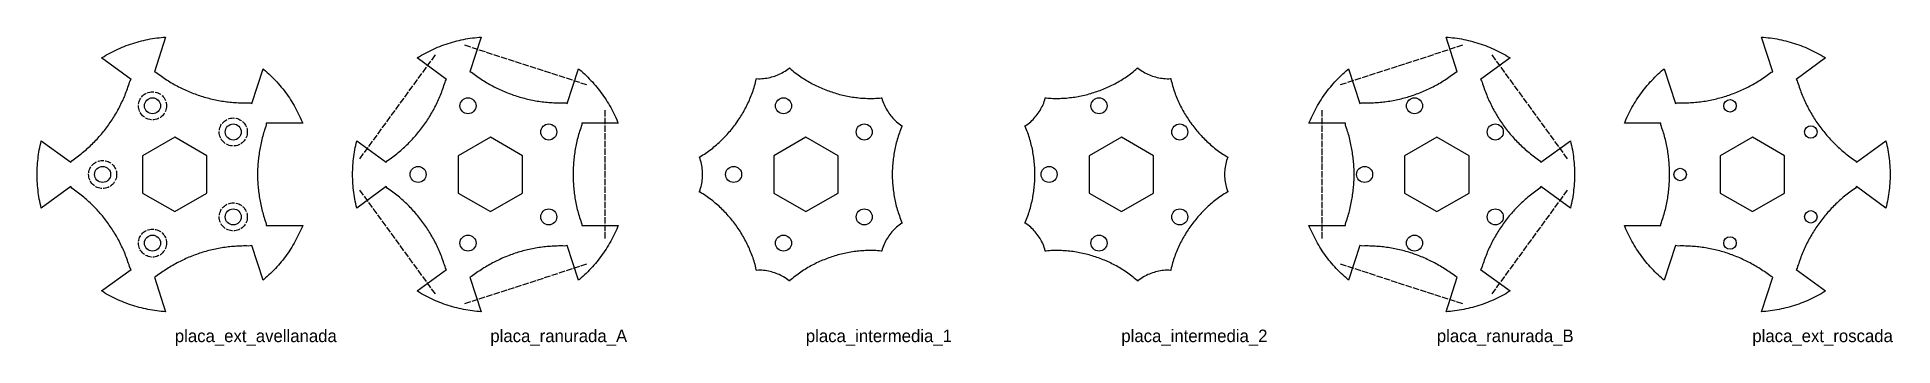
# Model space of a CAD drawing. Header units: millimetres. Extents: x -28 to 343, y -34 to 27.
import ezdxf

# ---------------------------------------------------------------- set-up
doc = ezdxf.new("R2010")
doc.units = ezdxf.units.MM
doc.linetypes.add('DASHED', pattern=[1.524, 1.27, -0.254])
for name, color, linetype in [('AVELLANADO', 3, 'DASHED'), ('CORTE', 7, 'CONTINUOUS'), ('RANURA', 1, 'DASHED'), ('TEXTO', 7, 'CONTINUOUS')]:
    doc.layers.add(name, color=color, linetype=linetype)

msp = doc.modelspace()

# ---------------------------------------------------------------- linework, layer by layer
at = {"layer": 'AVELLANADO'}
for centre in [(-4.46, 13.71), (11.67, 8.48), (-14.42, 0), (11.67, -8.48), (-4.46, -13.71)]:
    msp.add_circle(centre, 2.8, dxfattribs=at)
at = {"layer": 'CORTE'}
for points in [[(25.41, -10.52), (25.23, -10.94), (25.05, -11.35), (24.86, -11.76), (24.66, -12.16), (24.46, -12.56), (24.25, -12.96), (24.04, -13.36), (23.82, -13.75), (23.59, -14.14), (23.35, -14.52), (23.11, -14.9), (22.87, -15.28), (22.61, -15.65), (22.35, -16.02), (22.09, -16.38), (21.82, -16.74), (21.54, -17.1), (21.26, -17.45), (20.97, -17.79), (20.68, -18.13), (20.38, -18.47), (20.07, -18.8), (19.76, -19.12), (19.45, -19.45), (19.12, -19.76), (18.8, -20.07), (18.47, -20.38), (18.13, -20.68), (17.79, -20.97), (17.62, -21.11), (15.36, -14.18), (15.06, -14.28), (14.72, -14.3), (14.38, -14.29), (14.03, -14.29), (13.69, -14.29), (13.35, -14.3), (13.02, -14.31), (12.68, -14.33), (12.34, -14.34), (12.01, -14.37), (11.68, -14.39), (11.34, -14.42), (11.01, -14.45), (10.68, -14.49), (10.36, -14.53), (10.03, -14.57), (9.7, -14.62), (9.38, -14.67), (9.05, -14.73), (8.73, -14.79), (8.41, -14.85), (8.09, -14.91), (7.77, -14.98), (7.45, -15.06), (7.14, -15.13), (6.82, -15.21), (6.51, -15.29), (6.19, -15.38), (5.88, -15.47), (5.57, -15.56), (5.26, -15.66), (4.95, -15.76), (4.64, -15.87), (4.34, -15.97), (4.03, -16.08), (3.73, -16.2), (3.42, -16.32), (3.12, -16.44), (2.82, -16.56), (2.52, -16.69), (2.22, -16.82), (1.92, -16.96), (1.63, -17.1), (1.33, -17.24), (1.04, -17.38), (0.75, -17.53), (0.45, -17.69), (0.16, -17.84), (-0.13, -18), (-0.41, -18.17), (-0.7, -18.33), (-0.99, -18.51), (-1.27, -18.68), (-1.56, -18.86), (-1.84, -19.04), (-2.12, -19.23), (-2.4, -19.42), (-2.68, -19.61), (-2.95, -19.81), (-3.23, -20.01), (-3.5, -20.22), (-3.78, -20.41), (-4.09, -20.51), (-1.84, -27.44), (-2.25, -27.41), (-2.7, -27.37), (-3.14, -27.32), (-3.59, -27.26), (-4.04, -27.2), (-4.48, -27.13), (-4.92, -27.06), (-5.36, -26.97), (-5.81, -26.88), (-6.24, -26.78), (-6.68, -26.68), (-7.12, -26.56), (-7.55, -26.44), (-7.98, -26.32), (-8.41, -26.18), (-8.84, -26.04), (-9.26, -25.89), (-9.69, -25.74), (-10.11, -25.58), (-10.52, -25.41), (-10.94, -25.23), (-11.35, -25.05), (-11.76, -24.86), (-12.16, -24.66), (-12.56, -24.46), (-12.96, -24.25), (-13.36, -24.04), (-13.75, -23.82), (-14.14, -23.59), (-14.52, -23.35), (-14.64, -23.28), (-8.74, -19), (-8.93, -18.73), (-9.05, -18.42), (-9.15, -18.09), (-9.26, -17.76), (-9.36, -17.44), (-9.47, -17.12), (-9.59, -16.8), (-9.71, -16.49), (-9.83, -16.17), (-9.95, -15.86), (-10.08, -15.55), (-10.21, -15.24), (-10.34, -14.94), (-10.48, -14.64), (-10.62, -14.34), (-10.76, -14.04), (-10.91, -13.75), (-11.06, -13.45), (-11.21, -13.16), (-11.37, -12.87), (-11.52, -12.59), (-11.68, -12.3), (-11.85, -12.02), (-12.02, -11.74), (-12.19, -11.46), (-12.36, -11.19), (-12.54, -10.91), (-12.71, -10.64), (-12.9, -10.37), (-13.08, -10.11), (-13.27, -9.84), (-13.46, -9.58), (-13.65, -9.32), (-13.85, -9.06), (-14.05, -8.8), (-14.25, -8.55), (-14.46, -8.3), (-14.67, -8.05), (-14.88, -7.8), (-15.09, -7.55), (-15.31, -7.31), (-15.53, -7.07), (-15.76, -6.83), (-15.98, -6.59), (-16.21, -6.36), (-16.44, -6.13), (-16.68, -5.9), (-16.92, -5.67), (-17.16, -5.44), (-17.41, -5.22), (-17.65, -5), (-17.9, -4.78), (-18.16, -4.56), (-18.42, -4.35), (-18.68, -4.14), (-18.94, -3.93), (-19.21, -3.72), (-19.48, -3.52), (-19.75, -3.31), (-20.03, -3.11), (-20.31, -2.92), (-20.58, -2.71), (-20.77, -2.44), (-26.66, -6.73), (-26.68, -6.68), (-26.78, -6.24), (-26.88, -5.81), (-26.97, -5.36), (-27.06, -4.92), (-27.13, -4.48), (-27.2, -4.04), (-27.26, -3.59), (-27.32, -3.14), (-27.37, -2.7), (-27.41, -2.25), (-27.44, -1.8), (-27.47, -1.35), (-27.49, -0.9), (-27.5, -0.45), (-27.5, 0), (-27.5, 0.45), (-27.49, 0.9), (-27.47, 1.35), (-27.44, 1.8), (-27.41, 2.25), (-27.37, 2.7), (-27.32, 3.14), (-27.26, 3.59), (-27.2, 4.04), (-27.13, 4.48), (-27.06, 4.92), (-26.97, 5.36), (-26.88, 5.81), (-26.78, 6.24), (-26.68, 6.68), (-26.66, 6.73), (-20.77, 2.44), (-20.58, 2.71), (-20.31, 2.92), (-20.03, 3.11), (-19.75, 3.31), (-19.48, 3.52), (-19.21, 3.72), (-18.94, 3.93), (-18.68, 4.14), (-18.42, 4.35), (-18.16, 4.56), (-17.9, 4.78), (-17.65, 5), (-17.41, 5.22), (-17.16, 5.44), (-16.92, 5.67), (-16.68, 5.9), (-16.44, 6.13), (-16.21, 6.36), (-15.98, 6.59), (-15.76, 6.83), (-15.53, 7.07), (-15.31, 7.31), (-15.09, 7.55), (-14.88, 7.8), (-14.67, 8.05), (-14.46, 8.3), (-14.25, 8.55), (-14.05, 8.8), (-13.85, 9.06), (-13.65, 9.32), (-13.46, 9.58), (-13.27, 9.84), (-13.08, 10.11), (-12.9, 10.37), (-12.71, 10.64), (-12.54, 10.91), (-12.36, 11.19), (-12.19, 11.46), (-12.02, 11.74), (-11.85, 12.02), (-11.68, 12.3), (-11.52, 12.59), (-11.37, 12.87), (-11.21, 13.16), (-11.06, 13.45), (-10.91, 13.75), (-10.76, 14.04), (-10.62, 14.34), (-10.48, 14.64), (-10.34, 14.94), (-10.21, 15.24), (-10.08, 15.55), (-9.95, 15.86), (-9.83, 16.17), (-9.71, 16.49), (-9.59, 16.8), (-9.47, 17.12), (-9.36, 17.44), (-9.26, 17.76), (-9.15, 18.09), (-9.05, 18.42), (-8.93, 18.73), (-8.74, 19), (-14.64, 23.28), (-14.52, 23.35), (-14.14, 23.59), (-13.75, 23.82), (-13.36, 24.04), (-12.96, 24.25), (-12.56, 24.46), (-12.16, 24.66), (-11.76, 24.86), (-11.35, 25.05), (-10.94, 25.23), (-10.52, 25.41), (-10.11, 25.58), (-9.69, 25.74), (-9.26, 25.89), (-8.84, 26.04), (-8.41, 26.18), (-7.98, 26.32), (-7.55, 26.44), (-7.12, 26.56), (-6.68, 26.68), (-6.24, 26.78), (-5.81, 26.88), (-5.36, 26.97), (-4.92, 27.06), (-4.48, 27.13), (-4.04, 27.2), (-3.59, 27.26), (-3.14, 27.32), (-2.7, 27.37), (-2.25, 27.41), (-1.84, 27.44), (-4.09, 20.51), (-3.78, 20.41), (-3.5, 20.22), (-3.23, 20.01), (-2.95, 19.81), (-2.68, 19.61), (-2.4, 19.42), (-2.12, 19.23), (-1.84, 19.04), (-1.56, 18.86), (-1.27, 18.68), (-0.99, 18.51), (-0.7, 18.33), (-0.41, 18.17), (-0.13, 18), (0.16, 17.84), (0.45, 17.69), (0.75, 17.53), (1.04, 17.38), (1.33, 17.24), (1.63, 17.1), (1.92, 16.96), (2.22, 16.82), (2.52, 16.69), (2.82, 16.56), (3.12, 16.44), (3.42, 16.32), (3.73, 16.2), (4.03, 16.08), (4.34, 15.97), (4.64, 15.87), (4.95, 15.76), (5.26, 15.66), (5.57, 15.56), (5.88, 15.47), (6.19, 15.38), (6.51, 15.29), (6.82, 15.21), (7.14, 15.13), (7.45, 15.06), (7.77, 14.98), (8.09, 14.91), (8.41, 14.85), (8.73, 14.79), (9.05, 14.73), (9.38, 14.67), (9.7, 14.62), (10.03, 14.57), (10.36, 14.53), (10.68, 14.49), (11.01, 14.45), (11.34, 14.42), (11.68, 14.39), (12.01, 14.37), (12.34, 14.34), (12.68, 14.33), (13.02, 14.31), (13.35, 14.3), (13.69, 14.29), (14.03, 14.29), (14.38, 14.29), (14.72, 14.3), (15.06, 14.28), (15.36, 14.18), (17.62, 21.11), (17.79, 20.97), (18.13, 20.68), (18.47, 20.38), (18.8, 20.07), (19.12, 19.76), (19.45, 19.45), (19.76, 19.12), (20.07, 18.8), (20.38, 18.47), (20.68, 18.13), (20.97, 17.79), (21.26, 17.45), (21.54, 17.1), (21.82, 16.74), (22.09, 16.38), (22.35, 16.02), (22.61, 15.65), (22.87, 15.28), (23.11, 14.9), (23.35, 14.52), (23.59, 14.14), (23.82, 13.75), (24.04, 13.36), (24.25, 12.96), (24.46, 12.56), (24.66, 12.16), (24.86, 11.76), (25.05, 11.35), (25.23, 10.94), (25.41, 10.52), (25.53, 10.23), (18.24, 10.23), (18.24, 9.91), (18.15, 9.58), (18.04, 9.26), (17.93, 8.93), (17.83, 8.61), (17.73, 8.28), (17.63, 7.96), (17.54, 7.63), (17.46, 7.31), (17.37, 6.98), (17.29, 6.66), (17.22, 6.33), (17.15, 6.01), (17.08, 5.68), (17.02, 5.36), (16.96, 5.03), (16.9, 4.71), (16.85, 4.38), (16.81, 4.06), (16.76, 3.73), (16.72, 3.41), (16.68, 3.09), (16.65, 2.76), (16.62, 2.44), (16.6, 2.11), (16.58, 1.79), (16.56, 1.46), (16.54, 1.14), (16.53, 0.81), (16.52, 0.49), (16.52, 0.16), (16.52, -0.16), (16.52, -0.49), (16.53, -0.81), (16.54, -1.14), (16.56, -1.46), (16.58, -1.79), (16.6, -2.11), (16.62, -2.44), (16.65, -2.76), (16.68, -3.09), (16.72, -3.41), (16.76, -3.73), (16.81, -4.06), (16.85, -4.38), (16.9, -4.71), (16.96, -5.03), (17.02, -5.36), (17.08, -5.68), (17.15, -6.01), (17.22, -6.33), (17.29, -6.66), (17.37, -6.98), (17.46, -7.31), (17.54, -7.63), (17.63, -7.96), (17.73, -8.28), (17.83, -8.61), (17.93, -8.93), (18.04, -9.26), (18.15, -9.58), (18.24, -9.91), (18.24, -10.23), (25.53, -10.23), (25.41, -10.52)], [(88.41, -10.52), (88.23, -10.94), (88.05, -11.35), (87.86, -11.76), (87.66, -12.16), (87.46, -12.56), (87.25, -12.96), (87.04, -13.36), (86.82, -13.75), (86.59, -14.14), (86.35, -14.52), (86.11, -14.9), (85.87, -15.28), (85.61, -15.65), (85.35, -16.02), (85.09, -16.38), (84.82, -16.74), (84.54, -17.1), (84.26, -17.45), (83.97, -17.79), (83.68, -18.13), (83.38, -18.47), (83.07, -18.8), (82.76, -19.12), (82.45, -19.45), (82.12, -19.76), (81.8, -20.07), (81.47, -20.38), (81.13, -20.68), (80.79, -20.97), (80.62, -21.11), (78.36, -14.18), (78.06, -14.28), (77.72, -14.3), (77.38, -14.29), (77.03, -14.29), (76.69, -14.29), (76.35, -14.3), (76.02, -14.31), (75.68, -14.33), (75.34, -14.34), (75.01, -14.37), (74.68, -14.39), (74.34, -14.42), (74.01, -14.45), (73.68, -14.49), (73.36, -14.53), (73.03, -14.57), (72.7, -14.62), (72.38, -14.67), (72.05, -14.73), (71.73, -14.79), (71.41, -14.85), (71.09, -14.91), (70.77, -14.98), (70.45, -15.06), (70.14, -15.13), (69.82, -15.21), (69.51, -15.29), (69.19, -15.38), (68.88, -15.47), (68.57, -15.56), (68.26, -15.66), (67.95, -15.76), (67.64, -15.87), (67.34, -15.97), (67.03, -16.08), (66.73, -16.2), (66.42, -16.32), (66.12, -16.44), (65.82, -16.56), (65.52, -16.69), (65.22, -16.82), (64.92, -16.96), (64.63, -17.1), (64.33, -17.24), (64.04, -17.38), (63.75, -17.53), (63.45, -17.69), (63.16, -17.84), (62.87, -18), (62.59, -18.17), (62.3, -18.33), (62.01, -18.51), (61.73, -18.68), (61.44, -18.86), (61.16, -19.04), (60.88, -19.23), (60.6, -19.42), (60.32, -19.61), (60.05, -19.81), (59.77, -20.01), (59.5, -20.22), (59.22, -20.41), (58.91, -20.51), (61.16, -27.44), (60.75, -27.41), (60.3, -27.37), (59.86, -27.32), (59.41, -27.26), (58.96, -27.2), (58.52, -27.13), (58.08, -27.06), (57.64, -26.97), (57.19, -26.88), (56.76, -26.78), (56.32, -26.68), (55.88, -26.56), (55.45, -26.44), (55.02, -26.32), (54.59, -26.18), (54.16, -26.04), (53.74, -25.89), (53.31, -25.74), (52.89, -25.58), (52.48, -25.41), (52.06, -25.23), (51.65, -25.05), (51.24, -24.86), (50.84, -24.66), (50.44, -24.46), (50.04, -24.25), (49.64, -24.04), (49.25, -23.82), (48.86, -23.59), (48.48, -23.35), (48.36, -23.28), (54.26, -19), (54.07, -18.73), (53.95, -18.42), (53.85, -18.09), (53.74, -17.76), (53.64, -17.44), (53.53, -17.12), (53.41, -16.8), (53.29, -16.49), (53.17, -16.17), (53.05, -15.86), (52.92, -15.55), (52.79, -15.24), (52.66, -14.94), (52.52, -14.64), (52.38, -14.34), (52.24, -14.04), (52.09, -13.75), (51.94, -13.45), (51.79, -13.16), (51.63, -12.87), (51.48, -12.59), (51.32, -12.3), (51.15, -12.02), (50.98, -11.74), (50.81, -11.46), (50.64, -11.19), (50.46, -10.91), (50.29, -10.64), (50.1, -10.37), (49.92, -10.11), (49.73, -9.84), (49.54, -9.58), (49.35, -9.32), (49.15, -9.06), (48.95, -8.8), (48.75, -8.55), (48.54, -8.3), (48.33, -8.05), (48.12, -7.8), (47.91, -7.55), (47.69, -7.31), (47.47, -7.07), (47.24, -6.83), (47.02, -6.59), (46.79, -6.36), (46.56, -6.13), (46.32, -5.9), (46.08, -5.67), (45.84, -5.44), (45.59, -5.22), (45.35, -5), (45.1, -4.78), (44.84, -4.56), (44.58, -4.35), (44.32, -4.14), (44.06, -3.93), (43.79, -3.72), (43.52, -3.52), (43.25, -3.31), (42.97, -3.11), (42.69, -2.92), (42.42, -2.71), (42.23, -2.44), (36.34, -6.73), (36.32, -6.68), (36.22, -6.24), (36.12, -5.81), (36.03, -5.36), (35.94, -4.92), (35.87, -4.48), (35.8, -4.04), (35.74, -3.59), (35.68, -3.14), (35.63, -2.7), (35.59, -2.25), (35.56, -1.8), (35.53, -1.35), (35.51, -0.9), (35.5, -0.45), (35.5, 0), (35.5, 0.45), (35.51, 0.9), (35.53, 1.35), (35.56, 1.8), (35.59, 2.25), (35.63, 2.7), (35.68, 3.14), (35.74, 3.59), (35.8, 4.04), (35.87, 4.48), (35.94, 4.92), (36.03, 5.36), (36.12, 5.81), (36.22, 6.24), (36.32, 6.68), (36.34, 6.73), (42.23, 2.44), (42.42, 2.71), (42.69, 2.92), (42.97, 3.11), (43.25, 3.31), (43.52, 3.52), (43.79, 3.72), (44.06, 3.93), (44.32, 4.14), (44.58, 4.35), (44.84, 4.56), (45.1, 4.78), (45.35, 5), (45.59, 5.22), (45.84, 5.44), (46.08, 5.67), (46.32, 5.9), (46.56, 6.13), (46.79, 6.36), (47.02, 6.59), (47.24, 6.83), (47.47, 7.07), (47.69, 7.31), (47.91, 7.55), (48.12, 7.8), (48.33, 8.05), (48.54, 8.3), (48.75, 8.55), (48.95, 8.8), (49.15, 9.06), (49.35, 9.32), (49.54, 9.58), (49.73, 9.84), (49.92, 10.11), (50.1, 10.37), (50.29, 10.64), (50.46, 10.91), (50.64, 11.19), (50.81, 11.46), (50.98, 11.74), (51.15, 12.02), (51.32, 12.3), (51.48, 12.59), (51.63, 12.87), (51.79, 13.16), (51.94, 13.45), (52.09, 13.75), (52.24, 14.04), (52.38, 14.34), (52.52, 14.64), (52.66, 14.94), (52.79, 15.24), (52.92, 15.55), (53.05, 15.86), (53.17, 16.17), (53.29, 16.49), (53.41, 16.8), (53.53, 17.12), (53.64, 17.44), (53.74, 17.76), (53.85, 18.09), (53.95, 18.42), (54.07, 18.73), (54.26, 19), (48.36, 23.28), (48.48, 23.35), (48.86, 23.59), (49.25, 23.82), (49.64, 24.04), (50.04, 24.25), (50.44, 24.46), (50.84, 24.66), (51.24, 24.86), (51.65, 25.05), (52.06, 25.23), (52.48, 25.41), (52.89, 25.58), (53.31, 25.74), (53.74, 25.89), (54.16, 26.04), (54.59, 26.18), (55.02, 26.32), (55.45, 26.44), (55.88, 26.56), (56.32, 26.68), (56.76, 26.78), (57.19, 26.88), (57.64, 26.97), (58.08, 27.06), (58.52, 27.13), (58.96, 27.2), (59.41, 27.26), (59.86, 27.32), (60.3, 27.37), (60.75, 27.41), (61.16, 27.44), (58.91, 20.51), (59.22, 20.41), (59.5, 20.22), (59.77, 20.01), (60.05, 19.81), (60.32, 19.61), (60.6, 19.42), (60.88, 19.23), (61.16, 19.04), (61.44, 18.86), (61.73, 18.68), (62.01, 18.51), (62.3, 18.33), (62.59, 18.17), (62.87, 18), (63.16, 17.84), (63.45, 17.69), (63.75, 17.53), (64.04, 17.38), (64.33, 17.24), (64.63, 17.1), (64.92, 16.96), (65.22, 16.82), (65.52, 16.69), (65.82, 16.56), (66.12, 16.44), (66.42, 16.32), (66.73, 16.2), (67.03, 16.08), (67.34, 15.97), (67.64, 15.87), (67.95, 15.76), (68.26, 15.66), (68.57, 15.56), (68.88, 15.47), (69.19, 15.38), (69.51, 15.29), (69.82, 15.21), (70.14, 15.13), (70.45, 15.06), (70.77, 14.98), (71.09, 14.91), (71.41, 14.85), (71.73, 14.79), (72.05, 14.73), (72.38, 14.67), (72.7, 14.62), (73.03, 14.57), (73.36, 14.53), (73.68, 14.49), (74.01, 14.45), (74.34, 14.42), (74.68, 14.39), (75.01, 14.37), (75.34, 14.34), (75.68, 14.33), (76.02, 14.31), (76.35, 14.3), (76.69, 14.29), (77.03, 14.29), (77.38, 14.29), (77.72, 14.3), (78.06, 14.28), (78.36, 14.18), (80.62, 21.11), (80.79, 20.97), (81.13, 20.68), (81.47, 20.38), (81.8, 20.07), (82.12, 19.76), (82.45, 19.45), (82.76, 19.12), (83.07, 18.8), (83.38, 18.47), (83.68, 18.13), (83.97, 17.79), (84.26, 17.45), (84.54, 17.1), (84.82, 16.74), (85.09, 16.38), (85.35, 16.02), (85.61, 15.65), (85.87, 15.28), (86.11, 14.9), (86.35, 14.52), (86.59, 14.14), (86.82, 13.75), (87.04, 13.36), (87.25, 12.96), (87.46, 12.56), (87.66, 12.16), (87.86, 11.76), (88.05, 11.35), (88.23, 10.94), (88.41, 10.52), (88.53, 10.23), (81.24, 10.23), (81.24, 9.91), (81.15, 9.58), (81.04, 9.26), (80.93, 8.93), (80.83, 8.61), (80.73, 8.28), (80.63, 7.96), (80.54, 7.63), (80.46, 7.31), (80.37, 6.98), (80.29, 6.66), (80.22, 6.33), (80.15, 6.01), (80.08, 5.68), (80.02, 5.36), (79.96, 5.03), (79.9, 4.71), (79.85, 4.38), (79.81, 4.06), (79.76, 3.73), (79.72, 3.41), (79.68, 3.09), (79.65, 2.76), (79.62, 2.44), (79.6, 2.11), (79.58, 1.79), (79.56, 1.46), (79.54, 1.14), (79.53, 0.81), (79.52, 0.49), (79.52, 0.16), (79.52, -0.16), (79.52, -0.49), (79.53, -0.81), (79.54, -1.14), (79.56, -1.46), (79.58, -1.79), (79.6, -2.11), (79.62, -2.44), (79.65, -2.76), (79.68, -3.09), (79.72, -3.41), (79.76, -3.73), (79.81, -4.06), (79.85, -4.38), (79.9, -4.71), (79.96, -5.03), (80.02, -5.36), (80.08, -5.68), (80.15, -6.01), (80.22, -6.33), (80.29, -6.66), (80.37, -6.98), (80.46, -7.31), (80.54, -7.63), (80.63, -7.96), (80.73, -8.28), (80.83, -8.61), (80.93, -8.93), (81.04, -9.26), (81.15, -9.58), (81.24, -9.91), (81.24, -10.23), (88.53, -10.23), (88.41, -10.52)], [(279.49, -0.9), (279.47, -1.35), (279.44, -1.8), (279.41, -2.25), (279.37, -2.7), (279.32, -3.14), (279.26, -3.59), (279.2, -4.04), (279.13, -4.48), (279.06, -4.92), (278.97, -5.36), (278.88, -5.81), (278.78, -6.24), (278.68, -6.68), (278.66, -6.73), (272.77, -2.44), (272.58, -2.71), (272.31, -2.92), (272.03, -3.11), (271.75, -3.31), (271.48, -3.52), (271.21, -3.72), (270.94, -3.93), (270.68, -4.14), (270.42, -4.35), (270.16, -4.56), (269.9, -4.78), (269.65, -5), (269.41, -5.22), (269.16, -5.44), (268.92, -5.67), (268.68, -5.9), (268.44, -6.13), (268.21, -6.36), (267.98, -6.59), (267.76, -6.83), (267.53, -7.07), (267.31, -7.31), (267.09, -7.55), (266.88, -7.8), (266.67, -8.05), (266.46, -8.3), (266.25, -8.55), (266.05, -8.8), (265.85, -9.06), (265.65, -9.32), (265.46, -9.58), (265.27, -9.84), (265.08, -10.11), (264.9, -10.37), (264.71, -10.64), (264.54, -10.91), (264.36, -11.19), (264.19, -11.46), (264.02, -11.74), (263.85, -12.02), (263.68, -12.3), (263.52, -12.59), (263.37, -12.87), (263.21, -13.16), (263.06, -13.45), (262.91, -13.75), (262.76, -14.04), (262.62, -14.34), (262.48, -14.64), (262.34, -14.94), (262.21, -15.24), (262.08, -15.55), (261.95, -15.86), (261.83, -16.17), (261.71, -16.49), (261.59, -16.8), (261.47, -17.12), (261.36, -17.44), (261.26, -17.76), (261.15, -18.09), (261.05, -18.42), (260.93, -18.73), (260.74, -19), (266.64, -23.28), (266.52, -23.35), (266.14, -23.59), (265.75, -23.82), (265.36, -24.04), (264.96, -24.25), (264.56, -24.46), (264.16, -24.66), (263.76, -24.86), (263.35, -25.05), (262.94, -25.23), (262.52, -25.41), (262.11, -25.58), (261.69, -25.74), (261.26, -25.89), (260.84, -26.04), (260.41, -26.18), (259.98, -26.32), (259.55, -26.44), (259.12, -26.56), (258.68, -26.68), (258.24, -26.78), (257.81, -26.88), (257.36, -26.97), (256.92, -27.06), (256.48, -27.13), (256.04, -27.2), (255.59, -27.26), (255.14, -27.32), (254.7, -27.37), (254.25, -27.41), (253.84, -27.44), (256.09, -20.51), (255.78, -20.41), (255.5, -20.22), (255.23, -20.01), (254.95, -19.81), (254.68, -19.61), (254.4, -19.42), (254.12, -19.23), (253.84, -19.04), (253.56, -18.86), (253.27, -18.68), (252.99, -18.51), (252.7, -18.33), (252.41, -18.17), (252.13, -18), (251.84, -17.84), (251.55, -17.69), (251.25, -17.53), (250.96, -17.38), (250.67, -17.24), (250.37, -17.1), (250.08, -16.96), (249.78, -16.82), (249.48, -16.69), (249.18, -16.56), (248.88, -16.44), (248.58, -16.32), (248.27, -16.2), (247.97, -16.08), (247.66, -15.97), (247.36, -15.87), (247.05, -15.76), (246.74, -15.66), (246.43, -15.56), (246.12, -15.47), (245.81, -15.38), (245.49, -15.29), (245.18, -15.21), (244.86, -15.13), (244.55, -15.06), (244.23, -14.98), (243.91, -14.91), (243.59, -14.85), (243.27, -14.79), (242.95, -14.73), (242.62, -14.67), (242.3, -14.62), (241.97, -14.57), (241.64, -14.53), (241.32, -14.49), (240.99, -14.45), (240.66, -14.42), (240.32, -14.39), (239.99, -14.37), (239.66, -14.34), (239.32, -14.33), (238.98, -14.31), (238.65, -14.3), (238.31, -14.29), (237.97, -14.29), (237.62, -14.29), (237.28, -14.3), (236.94, -14.28), (236.64, -14.18), (234.38, -21.11), (234.21, -20.97), (233.87, -20.68), (233.53, -20.38), (233.2, -20.07), (232.88, -19.76), (232.55, -19.45), (232.24, -19.12), (231.93, -18.8), (231.62, -18.47), (231.32, -18.13), (231.03, -17.79), (230.74, -17.45), (230.46, -17.1), (230.18, -16.74), (229.91, -16.38), (229.65, -16.02), (229.39, -15.65), (229.13, -15.28), (228.89, -14.9), (228.65, -14.52), (228.41, -14.14), (228.18, -13.75), (227.96, -13.36), (227.75, -12.96), (227.54, -12.56), (227.34, -12.16), (227.14, -11.76), (226.95, -11.35), (226.77, -10.94), (226.59, -10.52), (226.47, -10.23), (233.76, -10.23), (233.76, -9.91), (233.85, -9.58), (233.96, -9.26), (234.07, -8.93), (234.17, -8.61), (234.27, -8.28), (234.37, -7.96), (234.46, -7.63), (234.54, -7.31), (234.63, -6.98), (234.71, -6.66), (234.78, -6.33), (234.85, -6.01), (234.92, -5.68), (234.98, -5.36), (235.04, -5.03), (235.1, -4.71), (235.15, -4.38), (235.19, -4.06), (235.24, -3.73), (235.28, -3.41), (235.32, -3.09), (235.35, -2.76), (235.38, -2.44), (235.4, -2.11), (235.42, -1.79), (235.44, -1.46), (235.46, -1.14), (235.47, -0.81), (235.48, -0.49), (235.48, -0.16), (235.48, 0.16), (235.48, 0.49), (235.47, 0.81), (235.46, 1.14), (235.44, 1.46), (235.42, 1.79), (235.4, 2.11), (235.38, 2.44), (235.35, 2.76), (235.32, 3.09), (235.28, 3.41), (235.24, 3.73), (235.19, 4.06), (235.15, 4.38), (235.1, 4.71), (235.04, 5.03), (234.98, 5.36), (234.92, 5.68), (234.85, 6.01), (234.78, 6.33), (234.71, 6.66), (234.63, 6.98), (234.54, 7.31), (234.46, 7.63), (234.37, 7.96), (234.27, 8.28), (234.17, 8.61), (234.07, 8.93), (233.96, 9.26), (233.85, 9.58), (233.76, 9.91), (233.76, 10.23), (226.47, 10.23), (226.59, 10.52), (226.77, 10.94), (226.95, 11.35), (227.14, 11.76), (227.34, 12.16), (227.54, 12.56), (227.75, 12.96), (227.96, 13.36), (228.18, 13.75), (228.41, 14.14), (228.65, 14.52), (228.89, 14.9), (229.13, 15.28), (229.39, 15.65), (229.65, 16.02), (229.91, 16.38), (230.18, 16.74), (230.46, 17.1), (230.74, 17.45), (231.03, 17.79), (231.32, 18.13), (231.62, 18.47), (231.93, 18.8), (232.24, 19.12), (232.55, 19.45), (232.88, 19.76), (233.2, 20.07), (233.53, 20.38), (233.87, 20.68), (234.21, 20.97), (234.38, 21.11), (236.64, 14.18), (236.94, 14.28), (237.28, 14.3), (237.62, 14.29), (237.97, 14.29), (238.31, 14.29), (238.65, 14.3), (238.98, 14.31), (239.32, 14.33), (239.66, 14.34), (239.99, 14.37), (240.32, 14.39), (240.66, 14.42), (240.99, 14.45), (241.32, 14.49), (241.64, 14.53), (241.97, 14.57), (242.3, 14.62), (242.62, 14.67), (242.95, 14.73), (243.27, 14.79), (243.59, 14.85), (243.91, 14.91), (244.23, 14.98), (244.55, 15.06), (244.86, 15.13), (245.18, 15.21), (245.49, 15.29), (245.81, 15.38), (246.12, 15.47), (246.43, 15.56), (246.74, 15.66), (247.05, 15.76), (247.36, 15.87), (247.66, 15.97), (247.97, 16.08), (248.27, 16.2), (248.58, 16.32), (248.88, 16.44), (249.18, 16.56), (249.48, 16.69), (249.78, 16.82), (250.08, 16.96), (250.37, 17.1), (250.67, 17.24), (250.96, 17.38), (251.25, 17.53), (251.55, 17.69), (251.84, 17.84), (252.13, 18), (252.41, 18.17), (252.7, 18.33), (252.99, 18.51), (253.27, 18.68), (253.56, 18.86), (253.84, 19.04), (254.12, 19.23), (254.4, 19.42), (254.68, 19.61), (254.95, 19.81), (255.23, 20.01), (255.5, 20.22), (255.78, 20.41), (256.09, 20.51), (253.84, 27.44), (254.25, 27.41), (254.7, 27.37), (255.14, 27.32), (255.59, 27.26), (256.04, 27.2), (256.48, 27.13), (256.92, 27.06), (257.36, 26.97), (257.81, 26.88), (258.24, 26.78), (258.68, 26.68), (259.12, 26.56), (259.55, 26.44), (259.98, 26.32), (260.41, 26.18), (260.84, 26.04), (261.26, 25.89), (261.69, 25.74), (262.11, 25.58), (262.52, 25.41), (262.94, 25.23), (263.35, 25.05), (263.76, 24.86), (264.16, 24.66), (264.56, 24.46), (264.96, 24.25), (265.36, 24.04), (265.75, 23.82), (266.14, 23.59), (266.52, 23.35), (266.64, 23.28), (260.74, 19), (260.93, 18.73), (261.05, 18.42), (261.15, 18.09), (261.26, 17.76), (261.36, 17.44), (261.47, 17.12), (261.59, 16.8), (261.71, 16.49), (261.83, 16.17), (261.95, 15.86), (262.08, 15.55), (262.21, 15.24), (262.34, 14.94), (262.48, 14.64), (262.62, 14.34), (262.76, 14.04), (262.91, 13.75), (263.06, 13.45), (263.21, 13.16), (263.37, 12.87), (263.52, 12.59), (263.68, 12.3), (263.85, 12.02), (264.02, 11.74), (264.19, 11.46), (264.36, 11.19), (264.54, 10.91), (264.71, 10.64), (264.9, 10.37), (265.08, 10.11), (265.27, 9.84), (265.46, 9.58), (265.65, 9.32), (265.85, 9.06), (266.05, 8.8), (266.25, 8.55), (266.46, 8.3), (266.67, 8.05), (266.88, 7.8), (267.09, 7.55), (267.31, 7.31), (267.53, 7.07), (267.76, 6.83), (267.98, 6.59), (268.21, 6.36), (268.44, 6.13), (268.68, 5.9), (268.92, 5.67), (269.16, 5.44), (269.41, 5.22), (269.65, 5), (269.9, 4.78), (270.16, 4.56), (270.42, 4.35), (270.68, 4.14), (270.94, 3.93), (271.21, 3.72), (271.48, 3.52), (271.75, 3.31), (272.03, 3.11), (272.31, 2.92), (272.58, 2.71), (272.77, 2.44), (278.66, 6.73), (278.68, 6.68), (278.78, 6.24), (278.88, 5.81), (278.97, 5.36), (279.06, 4.92), (279.13, 4.48), (279.2, 4.04), (279.26, 3.59), (279.32, 3.14), (279.37, 2.7), (279.41, 2.25), (279.44, 1.8), (279.47, 1.35), (279.49, 0.9), (279.5, 0.45), (279.5, 0), (279.5, -0.45), (279.49, -0.9)], [(342.49, -0.9), (342.47, -1.35), (342.44, -1.8), (342.41, -2.25), (342.37, -2.7), (342.32, -3.14), (342.26, -3.59), (342.2, -4.04), (342.13, -4.48), (342.06, -4.92), (341.97, -5.36), (341.88, -5.81), (341.78, -6.24), (341.68, -6.68), (341.66, -6.73), (335.77, -2.44), (335.58, -2.71), (335.31, -2.92), (335.03, -3.11), (334.75, -3.31), (334.48, -3.52), (334.21, -3.72), (333.94, -3.93), (333.68, -4.14), (333.42, -4.35), (333.16, -4.56), (332.9, -4.78), (332.65, -5), (332.41, -5.22), (332.16, -5.44), (331.92, -5.67), (331.68, -5.9), (331.44, -6.13), (331.21, -6.36), (330.98, -6.59), (330.76, -6.83), (330.53, -7.07), (330.31, -7.31), (330.09, -7.55), (329.88, -7.8), (329.67, -8.05), (329.46, -8.3), (329.25, -8.55), (329.05, -8.8), (328.85, -9.06), (328.65, -9.32), (328.46, -9.58), (328.27, -9.84), (328.08, -10.11), (327.9, -10.37), (327.71, -10.64), (327.54, -10.91), (327.36, -11.19), (327.19, -11.46), (327.02, -11.74), (326.85, -12.02), (326.68, -12.3), (326.52, -12.59), (326.37, -12.87), (326.21, -13.16), (326.06, -13.45), (325.91, -13.75), (325.76, -14.04), (325.62, -14.34), (325.48, -14.64), (325.34, -14.94), (325.21, -15.24), (325.08, -15.55), (324.95, -15.86), (324.83, -16.17), (324.71, -16.49), (324.59, -16.8), (324.47, -17.12), (324.36, -17.44), (324.26, -17.76), (324.15, -18.09), (324.05, -18.42), (323.93, -18.73), (323.74, -19), (329.64, -23.28), (329.52, -23.35), (329.14, -23.59), (328.75, -23.82), (328.36, -24.04), (327.96, -24.25), (327.56, -24.46), (327.16, -24.66), (326.76, -24.86), (326.35, -25.05), (325.94, -25.23), (325.52, -25.41), (325.11, -25.58), (324.69, -25.74), (324.26, -25.89), (323.84, -26.04), (323.41, -26.18), (322.98, -26.32), (322.55, -26.44), (322.12, -26.56), (321.68, -26.68), (321.24, -26.78), (320.81, -26.88), (320.36, -26.97), (319.92, -27.06), (319.48, -27.13), (319.04, -27.2), (318.59, -27.26), (318.14, -27.32), (317.7, -27.37), (317.25, -27.41), (316.84, -27.44), (319.09, -20.51), (318.78, -20.41), (318.5, -20.22), (318.23, -20.01), (317.95, -19.81), (317.68, -19.61), (317.4, -19.42), (317.12, -19.23), (316.84, -19.04), (316.56, -18.86), (316.27, -18.68), (315.99, -18.51), (315.7, -18.33), (315.41, -18.17), (315.13, -18), (314.84, -17.84), (314.55, -17.69), (314.25, -17.53), (313.96, -17.38), (313.67, -17.24), (313.37, -17.1), (313.08, -16.96), (312.78, -16.82), (312.48, -16.69), (312.18, -16.56), (311.88, -16.44), (311.58, -16.32), (311.27, -16.2), (310.97, -16.08), (310.66, -15.97), (310.36, -15.87), (310.05, -15.76), (309.74, -15.66), (309.43, -15.56), (309.12, -15.47), (308.81, -15.38), (308.49, -15.29), (308.18, -15.21), (307.86, -15.13), (307.55, -15.06), (307.23, -14.98), (306.91, -14.91), (306.59, -14.85), (306.27, -14.79), (305.95, -14.73), (305.62, -14.67), (305.3, -14.62), (304.97, -14.57), (304.64, -14.53), (304.32, -14.49), (303.99, -14.45), (303.66, -14.42), (303.32, -14.39), (302.99, -14.37), (302.66, -14.34), (302.32, -14.33), (301.98, -14.31), (301.65, -14.3), (301.31, -14.29), (300.97, -14.29), (300.62, -14.29), (300.28, -14.3), (299.94, -14.28), (299.64, -14.18), (297.38, -21.11), (297.21, -20.97), (296.87, -20.68), (296.53, -20.38), (296.2, -20.07), (295.88, -19.76), (295.55, -19.45), (295.24, -19.12), (294.93, -18.8), (294.62, -18.47), (294.32, -18.13), (294.03, -17.79), (293.74, -17.45), (293.46, -17.1), (293.18, -16.74), (292.91, -16.38), (292.65, -16.02), (292.39, -15.65), (292.13, -15.28), (291.89, -14.9), (291.65, -14.52), (291.41, -14.14), (291.18, -13.75), (290.96, -13.36), (290.75, -12.96), (290.54, -12.56), (290.34, -12.16), (290.14, -11.76), (289.95, -11.35), (289.77, -10.94), (289.59, -10.52), (289.47, -10.23), (296.76, -10.23), (296.76, -9.91), (296.85, -9.58), (296.96, -9.26), (297.07, -8.93), (297.17, -8.61), (297.27, -8.28), (297.37, -7.96), (297.46, -7.63), (297.54, -7.31), (297.63, -6.98), (297.71, -6.66), (297.78, -6.33), (297.85, -6.01), (297.92, -5.68), (297.98, -5.36), (298.04, -5.03), (298.1, -4.71), (298.15, -4.38), (298.19, -4.06), (298.24, -3.73), (298.28, -3.41), (298.32, -3.09), (298.35, -2.76), (298.38, -2.44), (298.4, -2.11), (298.42, -1.79), (298.44, -1.46), (298.46, -1.14), (298.47, -0.81), (298.48, -0.49), (298.48, -0.16), (298.48, 0.16), (298.48, 0.49), (298.47, 0.81), (298.46, 1.14), (298.44, 1.46), (298.42, 1.79), (298.4, 2.11), (298.38, 2.44), (298.35, 2.76), (298.32, 3.09), (298.28, 3.41), (298.24, 3.73), (298.19, 4.06), (298.15, 4.38), (298.1, 4.71), (298.04, 5.03), (297.98, 5.36), (297.92, 5.68), (297.85, 6.01), (297.78, 6.33), (297.71, 6.66), (297.63, 6.98), (297.54, 7.31), (297.46, 7.63), (297.37, 7.96), (297.27, 8.28), (297.17, 8.61), (297.07, 8.93), (296.96, 9.26), (296.85, 9.58), (296.76, 9.91), (296.76, 10.23), (289.47, 10.23), (289.59, 10.52), (289.77, 10.94), (289.95, 11.35), (290.14, 11.76), (290.34, 12.16), (290.54, 12.56), (290.75, 12.96), (290.96, 13.36), (291.18, 13.75), (291.41, 14.14), (291.65, 14.52), (291.89, 14.9), (292.13, 15.28), (292.39, 15.65), (292.65, 16.02), (292.91, 16.38), (293.18, 16.74), (293.46, 17.1), (293.74, 17.45), (294.03, 17.79), (294.32, 18.13), (294.62, 18.47), (294.93, 18.8), (295.24, 19.12), (295.55, 19.45), (295.88, 19.76), (296.2, 20.07), (296.53, 20.38), (296.87, 20.68), (297.21, 20.97), (297.38, 21.11), (299.64, 14.18), (299.94, 14.28), (300.28, 14.3), (300.62, 14.29), (300.97, 14.29), (301.31, 14.29), (301.65, 14.3), (301.98, 14.31), (302.32, 14.33), (302.66, 14.34), (302.99, 14.37), (303.32, 14.39), (303.66, 14.42), (303.99, 14.45), (304.32, 14.49), (304.64, 14.53), (304.97, 14.57), (305.3, 14.62), (305.62, 14.67), (305.95, 14.73), (306.27, 14.79), (306.59, 14.85), (306.91, 14.91), (307.23, 14.98), (307.55, 15.06), (307.86, 15.13), (308.18, 15.21), (308.49, 15.29), (308.81, 15.38), (309.12, 15.47), (309.43, 15.56), (309.74, 15.66), (310.05, 15.76), (310.36, 15.87), (310.66, 15.97), (310.97, 16.08), (311.27, 16.2), (311.58, 16.32), (311.88, 16.44), (312.18, 16.56), (312.48, 16.69), (312.78, 16.82), (313.08, 16.96), (313.37, 17.1), (313.67, 17.24), (313.96, 17.38), (314.25, 17.53), (314.55, 17.69), (314.84, 17.84), (315.13, 18), (315.41, 18.17), (315.7, 18.33), (315.99, 18.51), (316.27, 18.68), (316.56, 18.86), (316.84, 19.04), (317.12, 19.23), (317.4, 19.42), (317.68, 19.61), (317.95, 19.81), (318.23, 20.01), (318.5, 20.22), (318.78, 20.41), (319.09, 20.51), (316.84, 27.44), (317.25, 27.41), (317.7, 27.37), (318.14, 27.32), (318.59, 27.26), (319.04, 27.2), (319.48, 27.13), (319.92, 27.06), (320.36, 26.97), (320.81, 26.88), (321.24, 26.78), (321.68, 26.68), (322.12, 26.56), (322.55, 26.44), (322.98, 26.32), (323.41, 26.18), (323.84, 26.04), (324.26, 25.89), (324.69, 25.74), (325.11, 25.58), (325.52, 25.41), (325.94, 25.23), (326.35, 25.05), (326.76, 24.86), (327.16, 24.66), (327.56, 24.46), (327.96, 24.25), (328.36, 24.04), (328.75, 23.82), (329.14, 23.59), (329.52, 23.35), (329.64, 23.28), (323.74, 19), (323.93, 18.73), (324.05, 18.42), (324.15, 18.09), (324.26, 17.76), (324.36, 17.44), (324.47, 17.12), (324.59, 16.8), (324.71, 16.49), (324.83, 16.17), (324.95, 15.86), (325.08, 15.55), (325.21, 15.24), (325.34, 14.94), (325.48, 14.64), (325.62, 14.34), (325.76, 14.04), (325.91, 13.75), (326.06, 13.45), (326.21, 13.16), (326.37, 12.87), (326.52, 12.59), (326.68, 12.3), (326.85, 12.02), (327.02, 11.74), (327.19, 11.46), (327.36, 11.19), (327.54, 10.91), (327.71, 10.64), (327.9, 10.37), (328.08, 10.11), (328.27, 9.84), (328.46, 9.58), (328.65, 9.32), (328.85, 9.06), (329.05, 8.8), (329.25, 8.55), (329.46, 8.3), (329.67, 8.05), (329.88, 7.8), (330.09, 7.55), (330.31, 7.31), (330.53, 7.07), (330.76, 6.83), (330.98, 6.59), (331.21, 6.36), (331.44, 6.13), (331.68, 5.9), (331.92, 5.67), (332.16, 5.44), (332.41, 5.22), (332.65, 5), (332.9, 4.78), (333.16, 4.56), (333.42, 4.35), (333.68, 4.14), (333.94, 3.93), (334.21, 3.72), (334.48, 3.52), (334.75, 3.31), (335.03, 3.11), (335.31, 2.92), (335.58, 2.71), (335.77, 2.44), (341.66, 6.73), (341.68, 6.68), (341.78, 6.24), (341.88, 5.81), (341.97, 5.36), (342.06, 4.92), (342.13, 4.48), (342.2, 4.04), (342.26, 3.59), (342.32, 3.14), (342.37, 2.7), (342.41, 2.25), (342.44, 1.8), (342.47, 1.35), (342.49, 0.9), (342.5, 0.45), (342.5, 0), (342.5, -0.45), (342.49, -0.9)], [(104.73, -3.46), (104.75, -3.41), (104.88, -3.09), (104.99, -2.76), (105.08, -2.44), (105.16, -2.11), (105.22, -1.79), (105.28, -1.46), (105.32, -1.14), (105.35, -0.81), (105.37, -0.49), (105.38, -0.16), (105.38, 0.16), (105.37, 0.49), (105.35, 0.81), (105.32, 1.14), (105.28, 1.46), (105.22, 1.79), (105.16, 2.11), (105.08, 2.44), (104.99, 2.76), (104.88, 3.09), (104.75, 3.41), (104.73, 3.46), (104.84, 3.53), (105.14, 3.71), (105.44, 3.9), (105.74, 4.08), (106.03, 4.28), (106.31, 4.47), (106.59, 4.67), (106.86, 4.87), (107.13, 5.08), (107.4, 5.28), (107.66, 5.5), (107.92, 5.71), (108.17, 5.93), (108.42, 6.15), (108.67, 6.37), (108.91, 6.59), (109.15, 6.82), (109.39, 7.05), (109.62, 7.29), (109.85, 7.52), (110.07, 7.76), (110.29, 8), (110.51, 8.24), (110.72, 8.49), (110.93, 8.74), (111.14, 8.99), (111.35, 9.24), (111.55, 9.5), (111.75, 9.75), (111.94, 10.01), (112.13, 10.28), (112.32, 10.54), (112.5, 10.81), (112.68, 11.08), (112.86, 11.35), (113.03, 11.63), (113.21, 11.91), (113.37, 12.18), (113.54, 12.47), (113.7, 12.75), (113.85, 13.04), (114.01, 13.33), (114.16, 13.62), (114.31, 13.92), (114.45, 14.21), (114.59, 14.51), (114.72, 14.82), (114.85, 15.12), (114.98, 15.43), (115.11, 15.74), (115.23, 16.06), (115.34, 16.37), (115.45, 16.69), (115.56, 17.02), (115.66, 17.35), (115.76, 17.68), (115.85, 18.01), (115.94, 18.35), (116.02, 18.69), (116.1, 19.04), (116.14, 19.16), (116.19, 19.16), (116.54, 19.13), (116.88, 19.13), (117.22, 19.14), (117.55, 19.17), (117.88, 19.21), (118.21, 19.26), (118.53, 19.32), (118.85, 19.39), (119.16, 19.47), (119.47, 19.56), (119.78, 19.66), (120.09, 19.77), (120.39, 19.89), (120.69, 20.02), (120.99, 20.16), (121.28, 20.31), (121.57, 20.47), (121.85, 20.65), (122.13, 20.84), (122.41, 21.04), (122.68, 21.26), (122.71, 21.3), (122.82, 21.22), (123.09, 20.98), (123.35, 20.76), (123.62, 20.53), (123.89, 20.32), (124.17, 20.11), (124.44, 19.9), (124.72, 19.71), (125, 19.51), (125.28, 19.32), (125.56, 19.14), (125.84, 18.96), (126.13, 18.79), (126.41, 18.62), (126.7, 18.45), (126.99, 18.29), (127.28, 18.13), (127.57, 17.98), (127.87, 17.83), (128.16, 17.69), (128.46, 17.55), (128.75, 17.41), (129.05, 17.28), (129.35, 17.15), (129.65, 17.03), (129.96, 16.91), (130.26, 16.79), (130.57, 16.68), (130.87, 16.57), (131.18, 16.47), (131.49, 16.37), (131.8, 16.27), (132.11, 16.18), (132.42, 16.09), (132.74, 16), (133.05, 15.92), (133.37, 15.85), (133.69, 15.77), (134.01, 15.71), (134.33, 15.64), (134.65, 15.58), (134.97, 15.52), (135.3, 15.47), (135.62, 15.42), (135.95, 15.38), (136.28, 15.34), (136.61, 15.3), (136.94, 15.27), (137.27, 15.25), (137.61, 15.23), (137.94, 15.21), (138.28, 15.2), (138.62, 15.19), (138.96, 15.19), (139.3, 15.19), (139.65, 15.2), (139.99, 15.21), (140.34, 15.24), (140.69, 15.26), (141.04, 15.3), (141.18, 15.3), (141.19, 15.25), (141.27, 14.91), (141.38, 14.58), (141.49, 14.27), (141.62, 13.96), (141.76, 13.66), (141.91, 13.36), (142.06, 13.08), (142.23, 12.8), (142.41, 12.52), (142.59, 12.25), (142.78, 11.99), (142.98, 11.73), (143.18, 11.48), (143.4, 11.24), (143.62, 11), (143.86, 10.77), (144.1, 10.54), (144.36, 10.33), (144.62, 10.12), (144.9, 9.92), (145.2, 9.73), (145.24, 9.71), (145.2, 9.58), (145.06, 9.26), (144.92, 8.93), (144.79, 8.61), (144.67, 8.28), (144.56, 7.96), (144.45, 7.63), (144.35, 7.31), (144.25, 6.98), (144.15, 6.66), (144.07, 6.33), (143.98, 6.01), (143.91, 5.68), (143.83, 5.36), (143.76, 5.03), (143.7, 4.71), (143.64, 4.38), (143.59, 4.06), (143.54, 3.73), (143.49, 3.41), (143.45, 3.09), (143.41, 2.76), (143.38, 2.44), (143.35, 2.11), (143.32, 1.79), (143.3, 1.46), (143.29, 1.14), (143.27, 0.81), (143.27, 0.49), (143.26, 0.16), (143.26, -0.16), (143.27, -0.49), (143.27, -0.81), (143.29, -1.14), (143.3, -1.46), (143.32, -1.79), (143.35, -2.11), (143.38, -2.44), (143.41, -2.76), (143.45, -3.09), (143.49, -3.41), (143.54, -3.73), (143.59, -4.06), (143.64, -4.38), (143.7, -4.71), (143.76, -5.03), (143.83, -5.36), (143.91, -5.68), (143.98, -6.01), (144.07, -6.33), (144.15, -6.66), (144.25, -6.98), (144.35, -7.31), (144.45, -7.63), (144.56, -7.96), (144.67, -8.28), (144.79, -8.61), (144.92, -8.93), (145.06, -9.26), (145.2, -9.58), (145.24, -9.71), (145.2, -9.73), (144.9, -9.92), (144.62, -10.12), (144.36, -10.33), (144.1, -10.54), (143.86, -10.77), (143.62, -11), (143.4, -11.24), (143.18, -11.48), (142.98, -11.73), (142.78, -11.99), (142.59, -12.25), (142.41, -12.52), (142.23, -12.8), (142.06, -13.08), (141.91, -13.36), (141.76, -13.66), (141.62, -13.96), (141.49, -14.27), (141.38, -14.58), (141.27, -14.91), (141.19, -15.25), (141.18, -15.3), (141.04, -15.3), (140.69, -15.26), (140.34, -15.24), (139.99, -15.21), (139.65, -15.2), (139.3, -15.19), (138.96, -15.19), (138.62, -15.19), (138.28, -15.2), (137.94, -15.21), (137.61, -15.23), (137.27, -15.25), (136.94, -15.27), (136.61, -15.3), (136.28, -15.34), (135.95, -15.38), (135.62, -15.42), (135.3, -15.47), (134.97, -15.52), (134.65, -15.58), (134.33, -15.64), (134.01, -15.71), (133.69, -15.77), (133.37, -15.85), (133.05, -15.92), (132.74, -16), (132.42, -16.09), (132.11, -16.18), (131.8, -16.27), (131.49, -16.37), (131.18, -16.47), (130.87, -16.57), (130.57, -16.68), (130.26, -16.79), (129.96, -16.91), (129.65, -17.03), (129.35, -17.15), (129.05, -17.28), (128.75, -17.41), (128.46, -17.55), (128.16, -17.69), (127.87, -17.83), (127.57, -17.98), (127.28, -18.13), (126.99, -18.29), (126.7, -18.45), (126.41, -18.62), (126.13, -18.79), (125.84, -18.96), (125.56, -19.14), (125.28, -19.32), (125, -19.51), (124.72, -19.71), (124.44, -19.9), (124.17, -20.11), (123.89, -20.32), (123.62, -20.53), (123.35, -20.76), (123.09, -20.98), (122.82, -21.22), (122.71, -21.3), (122.68, -21.26), (122.41, -21.04), (122.13, -20.84), (121.85, -20.65), (121.57, -20.47), (121.28, -20.31), (120.99, -20.16), (120.69, -20.02), (120.39, -19.89), (120.09, -19.77), (119.78, -19.66), (119.47, -19.56), (119.16, -19.47), (118.85, -19.39), (118.53, -19.32), (118.21, -19.26), (117.88, -19.21), (117.55, -19.17), (117.22, -19.14), (116.88, -19.13), (116.54, -19.13), (116.19, -19.16), (116.14, -19.16), (116.1, -19.04), (116.02, -18.69), (115.94, -18.35), (115.85, -18.01), (115.76, -17.68), (115.66, -17.35), (115.56, -17.02), (115.45, -16.69), (115.34, -16.37), (115.23, -16.06), (115.11, -15.74), (114.98, -15.43), (114.85, -15.12), (114.72, -14.82), (114.59, -14.51), (114.45, -14.21), (114.31, -13.92), (114.16, -13.62), (114.01, -13.33), (113.85, -13.04), (113.7, -12.75), (113.54, -12.47), (113.37, -12.18), (113.21, -11.91), (113.03, -11.63), (112.86, -11.35), (112.68, -11.08), (112.5, -10.81), (112.32, -10.54), (112.13, -10.28), (111.94, -10.01), (111.75, -9.75), (111.55, -9.5), (111.35, -9.24), (111.14, -8.99), (110.93, -8.74), (110.72, -8.49), (110.51, -8.24), (110.29, -8), (110.07, -7.76), (109.85, -7.52), (109.62, -7.29), (109.39, -7.05), (109.15, -6.82), (108.91, -6.59), (108.67, -6.37), (108.42, -6.15), (108.17, -5.93), (107.92, -5.71), (107.66, -5.5), (107.4, -5.28), (107.13, -5.08), (106.86, -4.87), (106.59, -4.67), (106.31, -4.47), (106.03, -4.28), (105.74, -4.08), (105.44, -3.9), (105.14, -3.71), (104.84, -3.53), (104.73, -3.46)], [(192.59, -21.04), (192.32, -21.26), (192.29, -21.3), (192.18, -21.22), (191.91, -20.98), (191.65, -20.76), (191.38, -20.53), (191.11, -20.32), (190.83, -20.11), (190.56, -19.9), (190.28, -19.71), (190, -19.51), (189.72, -19.32), (189.44, -19.14), (189.16, -18.96), (188.87, -18.79), (188.59, -18.62), (188.3, -18.45), (188.01, -18.29), (187.72, -18.13), (187.43, -17.98), (187.13, -17.83), (186.84, -17.69), (186.54, -17.55), (186.25, -17.41), (185.95, -17.28), (185.65, -17.15), (185.35, -17.03), (185.04, -16.91), (184.74, -16.79), (184.43, -16.68), (184.13, -16.57), (183.82, -16.47), (183.51, -16.37), (183.2, -16.27), (182.89, -16.18), (182.58, -16.09), (182.26, -16), (181.95, -15.92), (181.63, -15.85), (181.31, -15.77), (180.99, -15.71), (180.67, -15.64), (180.35, -15.58), (180.03, -15.52), (179.7, -15.47), (179.38, -15.42), (179.05, -15.38), (178.72, -15.34), (178.39, -15.3), (178.06, -15.27), (177.73, -15.25), (177.39, -15.23), (177.06, -15.21), (176.72, -15.2), (176.38, -15.19), (176.04, -15.19), (175.7, -15.19), (175.35, -15.2), (175.01, -15.21), (174.66, -15.24), (174.31, -15.26), (173.96, -15.3), (173.82, -15.3), (173.81, -15.25), (173.73, -14.91), (173.62, -14.58), (173.51, -14.27), (173.38, -13.96), (173.24, -13.66), (173.09, -13.36), (172.94, -13.08), (172.77, -12.8), (172.59, -12.52), (172.41, -12.25), (172.22, -11.99), (172.02, -11.73), (171.82, -11.48), (171.6, -11.24), (171.38, -11), (171.14, -10.77), (170.9, -10.54), (170.64, -10.33), (170.38, -10.12), (170.1, -9.92), (169.8, -9.73), (169.76, -9.71), (169.8, -9.58), (169.94, -9.26), (170.08, -8.93), (170.21, -8.61), (170.33, -8.28), (170.44, -7.96), (170.55, -7.63), (170.65, -7.31), (170.75, -6.98), (170.85, -6.66), (170.93, -6.33), (171.02, -6.01), (171.09, -5.68), (171.17, -5.36), (171.24, -5.03), (171.3, -4.71), (171.36, -4.38), (171.41, -4.06), (171.46, -3.73), (171.51, -3.41), (171.55, -3.09), (171.59, -2.76), (171.62, -2.44), (171.65, -2.11), (171.68, -1.79), (171.7, -1.46), (171.71, -1.14), (171.73, -0.81), (171.73, -0.49), (171.74, -0.16), (171.74, 0.16), (171.73, 0.49), (171.73, 0.81), (171.71, 1.14), (171.7, 1.46), (171.68, 1.79), (171.65, 2.11), (171.62, 2.44), (171.59, 2.76), (171.55, 3.09), (171.51, 3.41), (171.46, 3.73), (171.41, 4.06), (171.36, 4.38), (171.3, 4.71), (171.24, 5.03), (171.17, 5.36), (171.09, 5.68), (171.02, 6.01), (170.93, 6.33), (170.85, 6.66), (170.75, 6.98), (170.65, 7.31), (170.55, 7.63), (170.44, 7.96), (170.33, 8.28), (170.21, 8.61), (170.08, 8.93), (169.94, 9.26), (169.8, 9.58), (169.76, 9.71), (169.8, 9.73), (170.1, 9.92), (170.38, 10.12), (170.64, 10.33), (170.9, 10.54), (171.14, 10.77), (171.38, 11), (171.6, 11.24), (171.82, 11.48), (172.02, 11.73), (172.22, 11.99), (172.41, 12.25), (172.59, 12.52), (172.77, 12.8), (172.94, 13.08), (173.09, 13.36), (173.24, 13.66), (173.38, 13.96), (173.51, 14.27), (173.62, 14.58), (173.73, 14.91), (173.81, 15.25), (173.82, 15.3), (173.96, 15.3), (174.31, 15.26), (174.66, 15.24), (175.01, 15.21), (175.35, 15.2), (175.7, 15.19), (176.04, 15.19), (176.38, 15.19), (176.72, 15.2), (177.06, 15.21), (177.39, 15.23), (177.73, 15.25), (178.06, 15.27), (178.39, 15.3), (178.72, 15.34), (179.05, 15.38), (179.38, 15.42), (179.7, 15.47), (180.03, 15.52), (180.35, 15.58), (180.67, 15.64), (180.99, 15.71), (181.31, 15.77), (181.63, 15.85), (181.95, 15.92), (182.26, 16), (182.58, 16.09), (182.89, 16.18), (183.2, 16.27), (183.51, 16.37), (183.82, 16.47), (184.13, 16.57), (184.43, 16.68), (184.74, 16.79), (185.04, 16.91), (185.35, 17.03), (185.65, 17.15), (185.95, 17.28), (186.25, 17.41), (186.54, 17.55), (186.84, 17.69), (187.13, 17.83), (187.43, 17.98), (187.72, 18.13), (188.01, 18.29), (188.3, 18.45), (188.59, 18.62), (188.87, 18.79), (189.16, 18.96), (189.44, 19.14), (189.72, 19.32), (190, 19.51), (190.28, 19.71), (190.56, 19.9), (190.83, 20.11), (191.11, 20.32), (191.38, 20.53), (191.65, 20.76), (191.91, 20.98), (192.18, 21.22), (192.29, 21.3), (192.32, 21.26), (192.59, 21.04), (192.87, 20.84), (193.15, 20.65), (193.43, 20.47), (193.72, 20.31), (194.01, 20.16), (194.31, 20.02), (194.61, 19.89), (194.91, 19.77), (195.22, 19.66), (195.53, 19.56), (195.84, 19.47), (196.15, 19.39), (196.47, 19.32), (196.79, 19.26), (197.12, 19.21), (197.45, 19.17), (197.78, 19.14), (198.12, 19.13), (198.46, 19.13), (198.81, 19.16), (198.86, 19.16), (198.9, 19.04), (198.98, 18.69), (199.06, 18.35), (199.15, 18.01), (199.24, 17.68), (199.34, 17.35), (199.44, 17.02), (199.55, 16.69), (199.66, 16.37), (199.77, 16.06), (199.89, 15.74), (200.02, 15.43), (200.15, 15.12), (200.28, 14.82), (200.41, 14.51), (200.55, 14.21), (200.69, 13.92), (200.84, 13.62), (200.99, 13.33), (201.15, 13.04), (201.3, 12.75), (201.46, 12.47), (201.63, 12.18), (201.79, 11.91), (201.97, 11.63), (202.14, 11.35), (202.32, 11.08), (202.5, 10.81), (202.68, 10.54), (202.87, 10.28), (203.06, 10.01), (203.25, 9.75), (203.45, 9.5), (203.65, 9.24), (203.86, 8.99), (204.07, 8.74), (204.28, 8.49), (204.49, 8.24), (204.71, 8), (204.93, 7.76), (205.15, 7.52), (205.38, 7.29), (205.61, 7.05), (205.85, 6.82), (206.09, 6.59), (206.33, 6.37), (206.58, 6.15), (206.83, 5.93), (207.08, 5.71), (207.34, 5.5), (207.6, 5.28), (207.87, 5.08), (208.14, 4.87), (208.41, 4.67), (208.69, 4.47), (208.97, 4.28), (209.26, 4.08), (209.56, 3.9), (209.86, 3.71), (210.16, 3.53), (210.27, 3.46), (210.25, 3.41), (210.12, 3.09), (210.01, 2.76), (209.92, 2.44), (209.84, 2.11), (209.78, 1.79), (209.72, 1.46), (209.68, 1.14), (209.65, 0.81), (209.63, 0.49), (209.62, 0.16), (209.62, -0.16), (209.63, -0.49), (209.65, -0.81), (209.68, -1.14), (209.72, -1.46), (209.78, -1.79), (209.84, -2.11), (209.92, -2.44), (210.01, -2.76), (210.12, -3.09), (210.25, -3.41), (210.27, -3.46), (210.16, -3.53), (209.86, -3.71), (209.56, -3.9), (209.26, -4.08), (208.97, -4.28), (208.69, -4.47), (208.41, -4.67), (208.14, -4.87), (207.87, -5.08), (207.6, -5.28), (207.34, -5.5), (207.08, -5.71), (206.83, -5.93), (206.58, -6.15), (206.33, -6.37), (206.09, -6.59), (205.85, -6.82), (205.61, -7.05), (205.38, -7.29), (205.15, -7.52), (204.93, -7.76), (204.71, -8), (204.49, -8.24), (204.28, -8.49), (204.07, -8.74), (203.86, -8.99), (203.65, -9.24), (203.45, -9.5), (203.25, -9.75), (203.06, -10.01), (202.87, -10.28), (202.68, -10.54), (202.5, -10.81), (202.32, -11.08), (202.14, -11.35), (201.97, -11.63), (201.79, -11.91), (201.63, -12.18), (201.46, -12.47), (201.3, -12.75), (201.15, -13.04), (200.99, -13.33), (200.84, -13.62), (200.69, -13.92), (200.55, -14.21), (200.41, -14.51), (200.28, -14.82), (200.15, -15.12), (200.02, -15.43), (199.89, -15.74), (199.77, -16.06), (199.66, -16.37), (199.55, -16.69), (199.44, -17.02), (199.34, -17.35), (199.24, -17.68), (199.15, -18.01), (199.06, -18.35), (198.98, -18.69), (198.9, -19.04), (198.86, -19.16), (198.81, -19.16), (198.46, -19.13), (198.12, -19.13), (197.78, -19.14), (197.45, -19.17), (197.12, -19.21), (196.79, -19.26), (196.47, -19.32), (196.15, -19.39), (195.84, -19.47), (195.53, -19.56), (195.22, -19.66), (194.91, -19.77), (194.61, -19.89), (194.31, -20.02), (194.01, -20.16), (193.72, -20.31), (193.43, -20.47), (193.15, -20.65), (192.87, -20.84), (192.59, -21.04)], [(-6.43, 3.71), (-6.43, -3.71), (0, -7.42), (6.42, -3.71), (6.42, 3.71), (0, 7.42), (-6.43, 3.71)], [(56.58, 3.71), (56.58, -3.71), (63, -7.42), (69.42, -3.71), (69.42, 3.71), (63, 7.42), (56.58, 3.71)], [(119.58, 3.71), (119.58, -3.71), (126, -7.42), (132.43, -3.71), (132.43, 3.71), (126, 7.42), (119.58, 3.71)], [(182.57, 3.71), (182.57, -3.71), (189, -7.42), (195.43, -3.71), (195.43, 3.71), (189, 7.42), (182.57, 3.71)], [(245.57, 3.71), (245.57, -3.71), (252, -7.42), (258.43, -3.71), (258.43, 3.71), (252, 7.42), (245.57, 3.71)], [(308.57, 3.71), (308.57, -3.71), (315, -7.42), (321.43, -3.71), (321.43, 3.71), (315, 7.42), (308.57, 3.71)]]:
    msp.add_lwpolyline(points, close=True, dxfattribs=at)
for centre, radius in [((-4.46, 13.71), 1.6), ((58.54, 13.71), 1.6), ((121.54, 13.71), 1.6), ((184.54, 13.71), 1.6), ((247.54, 13.71), 1.6), ((310.54, 13.71), 1.25), ((11.67, 8.48), 1.6), ((74.67, 8.48), 1.6), ((137.67, 8.48), 1.6), ((200.67, 8.48), 1.6), ((263.67, 8.48), 1.6), ((326.67, 8.48), 1.25), ((-14.42, 0), 1.6), ((48.58, 0), 1.6), ((111.58, 0), 1.6), ((174.58, 0), 1.6), ((237.58, 0), 1.6), ((300.58, 0), 1.25), ((11.67, -8.48), 1.6), ((74.67, -8.48), 1.6), ((137.67, -8.48), 1.6), ((200.67, -8.48), 1.6), ((263.67, -8.48), 1.6), ((326.67, -8.48), 1.25), ((-4.46, -13.71), 1.6), ((58.54, -13.71), 1.6), ((121.54, -13.71), 1.6), ((184.54, -13.71), 1.6), ((247.54, -13.71), 1.6), ((310.54, -13.71), 1.25)]:
    msp.add_circle(centre, radius, dxfattribs=at)
at = {"layer": 'RANURA'}
for p, q in [((51.97, 23.88), (36.88, 3.12)), ((82.3, 17.87), (57.89, 25.8)), ((257.11, 25.8), (232.7, 17.87)), ((278.12, 3.12), (263.03, 23.88)), ((85.96, -12.83), (85.96, 12.83)), ((229.04, 12.83), (229.04, -12.83)), ((36.88, -3.12), (51.97, -23.88)), ((263.03, -23.88), (278.12, -3.12)), ((57.89, -25.8), (82.3, -17.87)), ((232.7, -17.87), (257.11, -25.8))]:
    msp.add_line(p, q, dxfattribs=at)

# ---------------------------------------------------------------- texts
at = {"layer": 'TEXTO'}
for s, p in [('placa_ext_avellanada', (0, -33.5)), ('placa_ranurada_A', (63, -33.5)), ('placa_intermedia_1', (126, -33.5)), ('placa_intermedia_2', (189, -33.5)), ('placa_ranurada_B', (252, -33.5)), ('placa_ext_roscada', (315, -33.5))]:
    msp.add_text(s, height=2.5, dxfattribs=at).set_placement(p)

doc.saveas('drawing.dxf')
